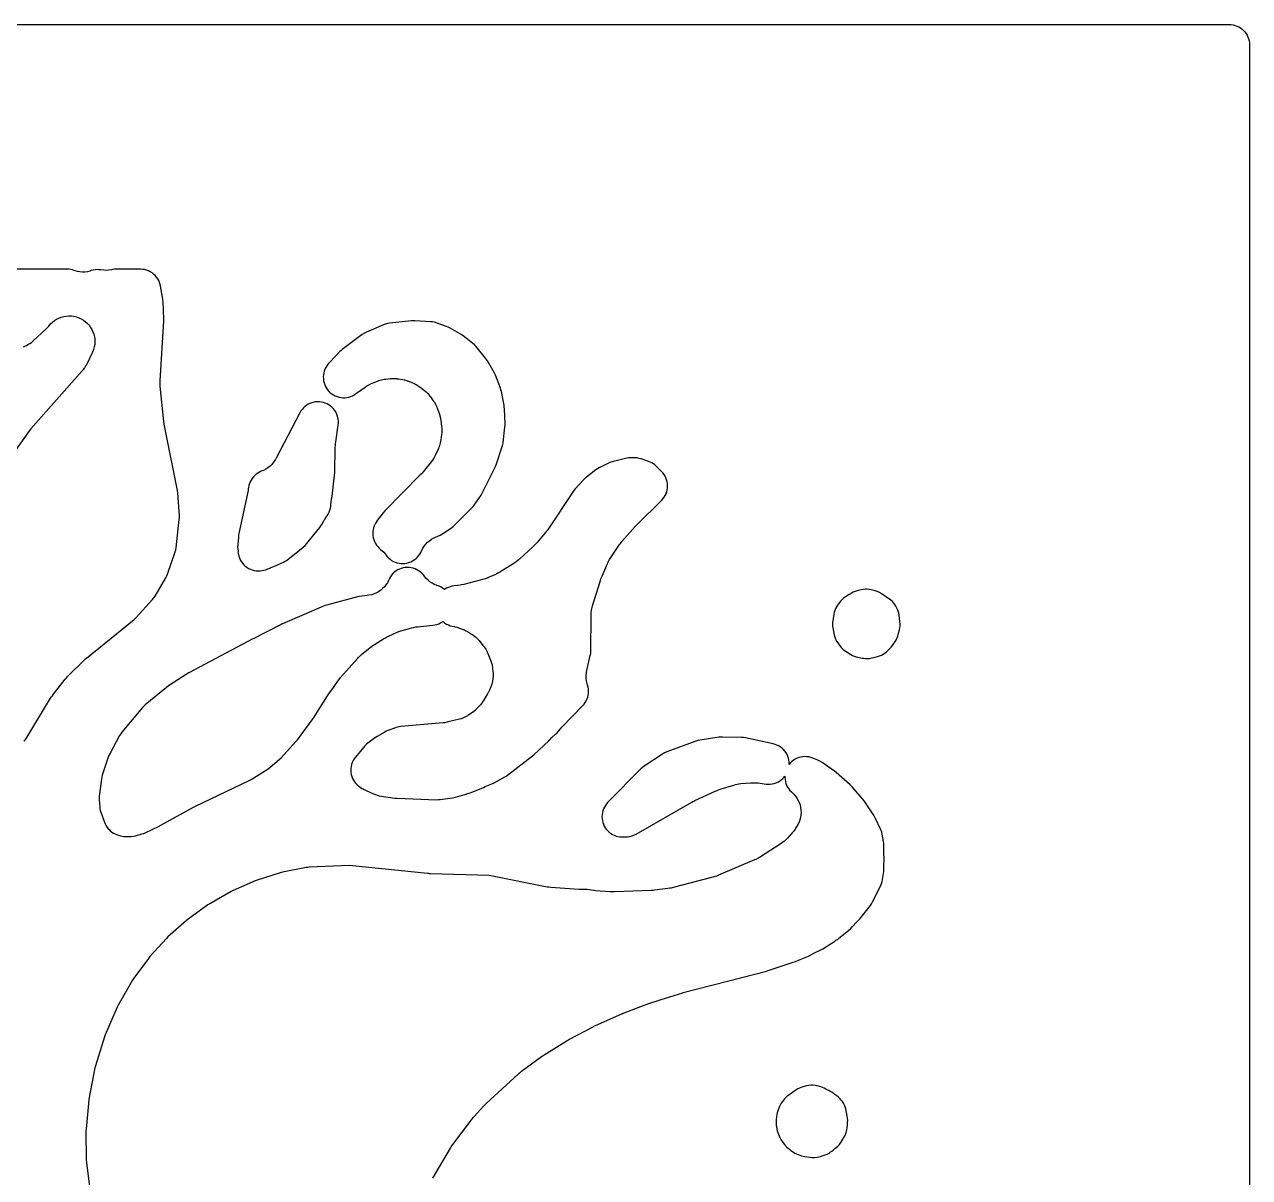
# Model space of a CAD drawing. Header units: millimetres. Extents: x 0 to 300, y 0 to 300.
# Drawn here: x 150 to 300.1, y 158.5 to 299.8 of the extents above; entities that cross this region are included whole.
import ezdxf

# ---------------------------------------------------------------- set-up
doc = ezdxf.new("R2010")
doc.units = ezdxf.units.MM
doc.layers.add('CUT', color=7, linetype='CONTINUOUS')

msp = doc.modelspace()

# ---------------------------------------------------------------- linework, layer by layer
at = {"layer": 'CUT'}
for points in [[(2.4114, 299.8475), (297.5886, 299.8475), (297.8947, 299.8324), (298.1371, 299.7965), (298.3748, 299.7369), (298.6056, 299.6544), (298.8271, 299.5496), (299.0373, 299.4236), (299.2341, 299.2776), (299.4156, 299.1131), (299.5802, 298.9315), (299.7262, 298.7347), (299.8521, 298.5245), (299.9569, 298.303), (300.0395, 298.0723), (300.099, 297.8346), (300.135, 297.5922), (300.15, 297.2861), (300.15, 2.4114)], [(149.9348, 211.9978), (150.1212, 212.212), (150.2821, 212.4459), (153.2023, 217.2543), (153.3256, 217.4443), (153.4133, 217.5707), (153.5479, 217.7529), (154.9882, 219.5836), (155.1402, 219.7647), (155.2472, 219.8844), (155.4104, 220.0556), (157.2557, 221.8739), (157.3856, 221.9959), (157.4758, 222.0767), (157.6113, 222.1925), (163.4326, 226.9284), (163.6955, 227.176), (165.701, 229.3581), (165.8715, 229.5649), (166.019, 229.7888), (167.3274, 232.0287), (167.4413, 232.2479), (167.533, 232.4772), (168.4642, 235.1865), (168.5385, 235.4483), (168.5839, 235.7165), (168.9766, 239.1682), (168.9919, 239.3909), (168.9872, 239.614), (168.8058, 242.3861), (168.7612, 242.7197), (167.1513, 250.6587), (167.1182, 250.8463), (167.0989, 250.9742), (167.0754, 251.1632), (166.6449, 255.5202), (166.6333, 255.6665), (166.6317, 255.6928), (166.6258, 255.9861), (166.6263, 256.0124), (166.632, 256.1591), (167.059, 263.506), (167.0614, 263.7465), (166.9815, 265.8395), (166.9464, 266.172), (166.6689, 267.7699), (166.619, 267.9951), (166.5485, 268.2146), (166.5465, 268.22), (166.4464, 268.4522), (166.3233, 268.6731), (166.1786, 268.8804), (166.0136, 269.0721), (165.8301, 269.2461), (165.63, 269.4007), (165.4153, 269.5342), (165.1882, 269.6454), (164.9511, 269.7331), (164.7062, 269.7964), (164.4563, 269.8347), (164.2037, 269.8475), (163.9892, 269.8475), (163.178, 269.8475), (161.2096, 269.8475), (160.9965, 269.8384), (160.785, 269.8111), (160.6492, 269.7817), (160.6492, 269.7819), (160.6471, 269.7815), (160.3159, 269.7285), (160.0105, 269.7097), (159.7047, 269.7207), (159.3119, 269.7734), (159.3116, 269.7711), (159.1703, 269.7899), (158.9212, 269.798), (158.6726, 269.7812), (158.4269, 269.7398), (158.1865, 269.6741), (157.9993, 269.6128), (157.7039, 269.5463), (157.4041, 269.5086), (157.1022, 269.4999), (156.8007, 269.5201), (156.5027, 269.5692), (156.2107, 269.6466), (156.0903, 269.6913), (155.879, 269.7592), (155.6624, 269.8081), (155.4424, 269.8376), (155.2206, 269.8475), (152.6884, 269.8475), (152.2256, 269.8475), (152.2189, 269.8475), (144.8446, 269.8475)], [(149.8897, 260.3493), (150.1297, 260.4613), (150.2252, 260.5188), (150.4173, 260.6065), (150.6545, 260.7306), (150.8771, 260.8793), (151.0825, 261.0509), (152.6307, 262.4922), (152.7879, 262.6522), (152.93, 262.8257), (152.9439, 262.8443), (152.9766, 262.8865), (153.2003, 263.1476), (153.4272, 263.3642), (153.6745, 263.5572), (153.9398, 263.7246), (154.2205, 263.8647), (154.5137, 263.9762), (154.8166, 264.0579), (155.1261, 264.109), (155.4392, 264.129), (155.7527, 264.1177), (156.0635, 264.0752), (156.3686, 264.002), (156.6648, 263.8987), (156.9492, 263.7665), (157.2191, 263.6066), (157.4717, 263.4205), (157.7045, 263.2103), (157.9152, 262.9778), (158.1017, 262.7256), (158.2621, 262.456), (158.3949, 262.1718), (158.4987, 261.8757), (158.5724, 261.5708), (158.6155, 261.2601), (158.6273, 260.9466), (158.6079, 260.6335), (158.5573, 260.3239), (158.4762, 260.0209), (158.3546, 259.6992), (158.3412, 259.6686), (158.2622, 259.499), (157.6215, 258.2098), (157.5453, 258.0645), (157.5311, 258.0388), (157.3737, 257.7815), (157.1945, 257.5388), (157.176, 257.516), (157.0701, 257.3907), (150.7835, 250.2777), (150.6164, 250.0667), (148.1311, 246.5566)], [(200.0667, 158.4489), (202.2076, 162.0991), (202.317, 162.2743), (202.3946, 162.3913), (202.5134, 162.5602), (204.773, 165.5909), (204.8949, 165.7456), (204.9804, 165.8485), (205.1102, 165.9967), (206.2967, 167.2813), (206.4016, 167.3904), (206.4744, 167.4631), (206.5836, 167.5678), (210.5186, 171.1923), (210.6714, 171.3256), (210.7776, 171.4133), (210.9374, 171.5381), (213.3711, 173.3356), (213.4888, 173.4191), (213.5698, 173.4743), (213.6906, 173.5532), (216.3877, 175.241), (216.5063, 175.3123), (216.5878, 175.3592), (216.7089, 175.426), (219.6903, 176.9986), (219.7976, 177.053), (219.8712, 177.0889), (219.9802, 177.1398), (223.2214, 178.592), (223.3278, 178.6377), (223.4006, 178.6676), (223.5083, 178.71), (226.3897, 179.7929), (228.019, 180.3475), (230.6847, 181.1693), (230.6849, 181.1693), (230.7017, 181.1736), (230.7174, 181.1777), (237.9065, 183.0348), (240.9433, 183.8083), (241.1554, 183.8725), (243.0933, 184.5538), (244.203, 184.8996), (244.4865, 185.0071), (244.8546, 185.173), (245.6942, 185.4682), (245.8957, 185.5491), (246.0895, 185.6471), (246.8309, 186.0637), (247.5343, 186.3806), (247.7024, 186.4641), (247.8637, 186.5599), (248.8601, 187.2036), (249.0825, 187.3285), (249.3047, 187.4692), (249.4527, 187.5864), (249.5508, 187.6498), (249.7883, 187.8239), (251.2263, 189.0141), (251.4853, 189.2618), (251.9815, 189.8097), (252.117, 189.9291), (252.2804, 190.0868), (252.4288, 190.2587), (253.6789, 191.8475), (253.831, 192.0633), (253.9594, 192.2939), (254.945, 194.3064), (255.0451, 194.5402), (255.1209, 194.783), (255.1717, 195.0322), (255.3211, 196.0202), (255.3422, 196.2071), (255.3492, 196.3951), (255.3489, 196.9844), (255.3757, 197.2594), (255.3867, 197.5631), (255.3608, 197.8658), (255.3485, 197.9497), (255.3479, 199.2286), (255.3371, 199.4599), (255.3049, 199.6893), (255.1303, 200.618), (255.0818, 200.8264), (255.0157, 201.0299), (254.9325, 201.227), (254.314, 202.5319), (254.145, 202.8328), (253.0994, 204.4262), (252.9029, 204.6868), (251.4338, 206.3913), (251.2036, 206.6253), (249.4993, 208.1445), (249.2807, 208.3185), (247.7512, 209.4018), (247.4995, 209.5585), (247.2311, 209.6843), (246.6206, 209.9274), (246.3865, 210.0074), (246.1456, 210.0639), (245.9004, 210.0964), (245.6531, 210.1044), (245.4063, 210.0879), (245.1623, 210.0472), (244.9235, 209.9825), (244.6923, 209.8945), (244.4709, 209.7842), (244.2615, 209.6525), (244.0661, 209.5007), (243.8867, 209.3304), (243.7297, 209.1485), (243.7308, 209.1641), (243.7247, 209.4108), (243.6942, 209.6556), (243.6397, 209.8963), (243.5618, 210.1304), (243.4612, 210.3557), (243.3389, 210.57), (243.196, 210.7712), (243.034, 210.9573), (242.8544, 211.1266), (242.6591, 211.2773), (242.4498, 211.408), (242.2287, 211.5175), (241.9978, 211.6046), (241.7595, 211.6685), (238.3728, 212.4002), (238.1363, 212.4395), (237.897, 212.456), (235.5371, 212.5052), (235.3275, 212.5008), (235.1191, 212.4788), (232.8019, 212.1361), (232.5491, 212.0852), (232.3029, 212.0086), (228.7117, 210.6844), (228.4468, 210.5689), (228.197, 210.4237), (225.9487, 208.9359), (225.7403, 208.7818), (225.5489, 208.607), (221.5025, 204.5064), (221.3409, 204.3259), (221.1975, 204.1306), (221.0736, 203.9223), (220.9706, 203.703), (220.8892, 203.4747), (220.8303, 203.2397), (220.7945, 203), (220.782, 202.758), (220.793, 202.5159), (220.8274, 202.2761), (220.8849, 202.0407), (220.9648, 201.8119), (221.0666, 201.592), (221.1892, 201.383), (221.3314, 201.1868), (221.4919, 201.0053), (221.6693, 200.8402), (221.8618, 200.693), (222.0677, 200.5652), (222.2849, 200.4579), (222.5115, 200.3721), (222.7454, 200.3087), (222.9843, 200.2682), (223.226, 200.2511), (223.4683, 200.2574), (223.9201, 200.2911), (224.1413, 200.3176), (224.3593, 200.3637), (224.5723, 200.429), (224.7787, 200.513), (224.9768, 200.6151), (231.7952, 204.5224), (231.9377, 204.6), (232.0356, 204.6506), (232.1814, 204.722), (234.6552, 205.868), (234.8858, 205.9656), (235.0444, 206.0266), (235.281, 206.1086), (236.9405, 206.6224), (237.1332, 206.6765), (237.1678, 206.6852), (237.5603, 206.7621), (237.5956, 206.7671), (237.7944, 206.7897), (239.0296, 206.8972), (239.2343, 206.9094), (239.2709, 206.9106), (239.6809, 206.9013), (239.7174, 206.8984), (239.9214, 206.877), (240.9023, 206.7467), (241.1482, 206.7263), (241.395, 206.7302), (241.6401, 206.7585), (241.8812, 206.8108), (242.116, 206.8866), (242.3422, 206.9852), (242.5576, 207.1055), (242.7601, 207.2466), (242.9477, 207.4069), (243.1185, 207.5849), (243.1999, 207.6885), (243.1968, 207.5294), (243.2165, 207.2828), (243.2605, 207.0394), (243.3282, 206.8015), (243.4192, 206.5714), (243.5325, 206.3515), (243.6669, 206.1439), (243.8213, 205.9505), (243.9939, 205.7733), (244.3005, 205.4885), (244.5022, 205.2594), (244.6819, 205.01), (244.8363, 204.7442), (244.9641, 204.4646), (245.064, 204.1739), (245.135, 203.8748), (245.1764, 203.5702), (245.1879, 203.263), (245.1694, 202.9562), (245.121, 202.6526), (245.0432, 202.3552), (244.9367, 202.0668), (244.7898, 201.7637), (244.774, 201.7349), (244.6822, 201.5763), (244.5566, 201.371), (244.4626, 201.2251), (244.4451, 201.1994), (244.2374, 200.9214), (244.2177, 200.8975), (244.1043, 200.766), (243.5064, 200.1038), (243.3924, 199.983), (243.3716, 199.9618), (243.1477, 199.7542), (242.9064, 199.5672), (242.8821, 199.5501), (242.7444, 199.4573), (240.0946, 197.7566), (239.9599, 197.6741), (239.9354, 197.6598), (239.6561, 197.5122), (239.6306, 197.5), (239.4865, 197.4351), (235.0581, 195.5523), (234.801, 195.454), (234.6243, 195.3937), (234.3607, 195.3145), (229.5074, 194.0484), (229.2707, 193.9948), (229.1089, 193.9636), (228.8693, 193.9254), (227.2399, 193.7195), (227.0733, 193.7022), (226.9599, 193.693), (226.7927, 193.6831), (222.2977, 193.5195), (222.0917, 193.5177), (221.9518, 193.5203), (221.746, 193.5298), (219.993, 193.6589), (219.81, 193.6769), (219.7774, 193.6809), (219.4379, 193.7397), (219.2115, 193.7905), (218.9679, 193.8204), (218.7226, 193.8264), (218.4952, 193.8095), (218.148, 193.8009), (218.115, 193.8017), (217.931, 193.8107), (214.5072, 194.0628), (214.2721, 194.0876), (214.1131, 194.1095), (213.88, 194.149), (207.3664, 195.4669), (207.1593, 195.4999), (206.9502, 195.5153), (199.7617, 195.7443), (199.6269, 195.751), (199.5354, 195.7572), (199.401, 195.7688), (190.1987, 196.7275), (189.8424, 196.7391), (184.9048, 196.547), (184.7116, 196.532), (184.5202, 196.502), (181.616, 195.9316), (181.3336, 195.8588), (178.516, 194.9542), (178.2826, 194.8662), (175.5586, 193.6808), (175.3193, 193.561), (172.7121, 192.0767), (172.4881, 191.9329), (170.0417, 190.1713), (169.839, 190.0088), (167.581, 187.9961), (167.3976, 187.8148), (165.3626, 185.5842), (165.1935, 185.3776), (163.4046, 182.9382), (163.2556, 182.7099), (161.4799, 179.6346), (161.3487, 179.3732), (159.8987, 176.0052), (159.8067, 175.7559), (158.7034, 172.1918), (158.6399, 171.9415), (157.9136, 168.2997), (157.8759, 168.0406), (157.5434, 164.4383), (157.5329, 164.1903), (157.5588, 160.6413), (157.58, 160.3338), (158.0129, 157.04)]]:
    msp.add_lwpolyline(points, dxfattribs=at)
for points in [[(194.8478, 256.442), (195.015, 256.4552), (195.045, 256.4569), (195.3533, 256.4606), (195.6607, 256.4368), (195.6905, 256.4331), (195.8565, 256.409), (196.3728, 256.322), (196.5365, 256.2906), (196.5656, 256.2844), (196.862, 256.2069), (197.1503, 256.1034), (197.1779, 256.0921), (197.3306, 256.0254), (197.8314, 255.7936), (197.9707, 255.7256), (197.9953, 255.7129), (198.2432, 255.5723), (198.4785, 255.4116), (198.5008, 255.395), (198.6231, 255.2999), (199.0739, 254.9342), (199.1995, 254.8277), (199.2215, 254.8081), (199.4389, 254.5976), (199.637, 254.3688), (199.6553, 254.3457), (199.7546, 254.2144), (200.103, 253.7323), (200.1956, 253.5982), (200.2116, 253.5738), (200.3653, 253.3168), (200.4961, 253.0474), (200.5077, 253.0206), (200.5691, 252.8698), (200.7907, 252.29), (200.8642, 252.0793), (200.8761, 252.0414), (200.9847, 251.6088), (200.9921, 251.5697), (201.027, 251.3493), (201.1261, 250.573), (201.1431, 250.4126), (201.1455, 250.3839), (201.1576, 250.0876), (201.1443, 249.7914), (201.1417, 249.7626), (201.1241, 249.6023), (201.0363, 248.9366), (201.0076, 248.7536), (201.0016, 248.721), (200.924, 248.3895), (200.8142, 248.0673), (200.8019, 248.0366), (200.7293, 247.8662), (200.3762, 247.0911), (200.3091, 246.9515), (200.2966, 246.9268), (200.1576, 246.6783), (199.9985, 246.4422), (199.9821, 246.4198), (199.8878, 246.297), (198.8615, 245.0155), (198.736, 244.867), (198.6482, 244.7683), (198.5153, 244.6265), (194.1588, 240.2139), (193.9541, 239.9789), (193.2418, 239.0501), (193.2365, 239.0437), (193.0904, 238.843), (192.965, 238.6289), (192.8613, 238.4033), (192.7806, 238.1686), (192.7235, 237.9271), (192.6906, 237.6811), (192.6824, 237.433), (192.6987, 237.1853), (192.7395, 236.9405), (192.8044, 236.701), (192.8927, 236.469), (193.0036, 236.247), (193.136, 236.037), (193.2885, 235.8412), (193.4597, 235.6615), (193.6479, 235.4996), (193.8021, 235.3798), (194.0273, 235.166), (194.2303, 234.931), (194.3011, 234.8305), (194.4512, 234.6381), (194.6194, 234.4613), (194.8039, 234.3017), (195.0032, 234.1608), (195.2153, 234.0401), (195.4381, 233.9406), (195.6695, 233.8633), (195.9074, 233.8089), (196.1494, 233.778), (196.3933, 233.7708), (196.6368, 233.7874), (196.8774, 233.8277), (197.113, 233.8913), (197.3413, 233.9775), (197.5601, 234.0856), (197.7673, 234.2144), (197.9609, 234.3629), (198.1392, 234.5295), (198.3004, 234.7128), (198.4429, 234.9108), (198.5654, 235.1218), (198.6668, 235.3438), (198.682, 235.3819), (198.8238, 235.6558), (198.9918, 235.9144), (199.1843, 236.1554), (199.3994, 236.3763), (199.6352, 236.5752), (199.8893, 236.7499), (200.1853, 236.9133), (200.2148, 236.9277), (200.3819, 237.0045), (200.9354, 237.2426), (201.1612, 237.3535), (201.3747, 237.4866), (202.3654, 238.1754), (202.5479, 238.3152), (202.7167, 238.4711), (204.8354, 240.6157), (204.9741, 240.7682), (205.0997, 240.9315), (205.9546, 242.1433), (206.0594, 242.3048), (206.1515, 242.4738), (207.7323, 245.6617), (207.8686, 245.9948), (208.5582, 248.1021), (208.6246, 248.346), (208.666, 248.5953), (208.8848, 250.5068), (208.8993, 250.6978), (208.8991, 250.8893), (208.8261, 252.7503), (208.8113, 252.9406), (208.7821, 253.1292), (208.4469, 254.8541), (208.3969, 255.0629), (208.3292, 255.2666), (207.7277, 256.8467), (207.6505, 257.0278), (207.5593, 257.2023), (206.744, 258.6221), (206.6338, 258.7967), (206.5097, 258.9617), (205.4734, 260.2262), (205.3142, 260.4027), (205.1389, 260.5632), (203.9276, 261.5713), (203.7614, 261.6982), (203.5852, 261.8108), (202.1553, 262.6423), (201.9476, 262.7504), (201.7306, 262.8386), (200.4769, 263.2811), (200.2536, 263.3483), (200.0251, 263.3945), (199.7932, 263.4192), (197.8496, 263.5346), (197.6389, 263.5382), (197.4287, 263.5241), (194.7243, 263.2273), (194.4828, 263.1888), (194.2463, 263.1269), (194.0169, 263.0422), (191.9231, 262.1499), (191.6548, 262.0161), (191.4046, 261.8511), (188.957, 260.0183), (188.7998, 259.8903), (188.6535, 259.75), (187.4135, 258.4605), (187.2769, 258.3062), (187.1535, 258.1412), (187.0652, 258.0124), (186.938, 257.806), (186.8313, 257.5881), (186.7462, 257.361), (186.6836, 257.1267), (186.644, 256.8875), (186.6277, 256.6455), (186.6349, 256.4031), (186.6656, 256.1625), (186.7195, 255.926), (186.796, 255.6959), (186.8945, 255.4742), (187.014, 255.2632), (187.1534, 255.0647), (187.3113, 254.8807), (187.4864, 254.7128), (187.6768, 254.5627), (187.881, 254.4317), (188.0968, 254.3211), (188.3224, 254.232), (188.5555, 254.1652), (188.794, 254.1212), (189.0357, 254.1006), (189.2782, 254.1035), (189.5193, 254.1298), (189.7567, 254.1794), (189.9882, 254.2518), (190.2115, 254.3463), (190.4247, 254.462), (190.6257, 254.5977), (190.7053, 254.6573), (191.7589, 255.41), (191.9457, 255.5352), (191.9797, 255.5565), (192.374, 255.7721), (192.4102, 255.7891), (192.6164, 255.8788), (193.252, 256.133), (193.4153, 256.1939), (193.4447, 256.2041), (193.752, 256.295), (194.0663, 256.3569), (194.0971, 256.3615), (194.2701, 256.3831)], [(178.4011, 244.7257), (178.2198, 244.5696), (178.0542, 244.3969), (177.9059, 244.2091), (177.7762, 244.0081), (177.6664, 243.7955), (177.5773, 243.5735), (177.5099, 243.3439), (177.4647, 243.1089), (177.4554, 243.0439), (177.4352, 242.9175), (177.4199, 242.8319), (177.3953, 242.7062), (176.2712, 237.4399), (176.2339, 237.216), (176.2171, 236.9896), (176.2028, 236.4884), (176.1873, 236.4143), (176.1562, 236.2183), (176.131, 235.9926), (176.1263, 235.7655), (176.1422, 235.5389), (176.1757, 235.3333), (176.1786, 235.1985), (176.2098, 234.9472), (176.2122, 234.9335), (176.2672, 234.6917), (176.3459, 234.4565), (176.4475, 234.2302), (176.5711, 234.0152), (176.7153, 233.8134), (176.8789, 233.6269), (177.0601, 233.4575), (177.2572, 233.307), (177.4682, 233.1767), (177.6911, 233.0679), (177.9237, 232.9818), (178.1637, 232.9191), (178.4087, 232.8806), (178.6563, 232.8665), (178.9041, 232.877), (179.1497, 232.912), (179.3022, 232.9415), (179.5767, 233.011), (179.8417, 233.1111), (180.1883, 233.2651), (180.1963, 233.2678), (180.4228, 233.356), (180.6341, 233.4631), (181.7526, 233.9599), (181.9397, 234.0525), (182.1185, 234.1604), (182.2876, 234.2829), (184.176, 235.7747), (184.3915, 235.9661), (184.5835, 236.181), (186.1944, 238.2079), (186.3166, 238.3754), (186.4244, 238.5525), (186.6394, 238.9407), (186.7338, 239.1018), (186.7514, 239.1301), (186.9466, 239.4123), (186.9472, 239.4129), (187.1028, 239.6161), (187.2368, 239.8341), (187.3478, 240.0646), (187.4347, 240.3053), (187.4965, 240.5536), (187.5326, 240.8069), (187.5394, 240.9794), (187.5406, 240.9794), (187.5407, 240.9815), (187.5703, 241.3214), (187.6334, 241.6567), (187.6434, 241.6982), (187.6553, 241.7502), (187.6655, 241.7971), (187.7045, 242.0279), (188.0167, 244.6059), (188.0344, 244.8627), (188.09, 248.035), (188.1025, 248.283), (188.1166, 248.451), (188.1456, 248.6977), (188.4524, 250.7276), (188.477, 250.9683), (188.4781, 251.2103), (188.4558, 251.4513), (188.4104, 251.689), (188.3422, 251.9212), (188.2518, 252.1457), (188.1402, 252.3604), (188.0083, 252.5633), (187.8575, 252.7525), (187.689, 252.9263), (187.5045, 253.0829), (187.3058, 253.221), (187.0946, 253.3392), (186.873, 253.4364), (186.6431, 253.5118), (186.4069, 253.5646), (186.1667, 253.5943), (185.9248, 253.6006), (185.6834, 253.5835), (185.4448, 253.5431), (185.2112, 253.4799), (184.9848, 253.3944), (184.7677, 253.2874), (184.5621, 253.1599), (184.3697, 253.0131), (184.1923, 252.8484), (184.0318, 252.6673), (183.8895, 252.4715), (183.7668, 252.2629), (180.8447, 246.6949), (180.7484, 246.5227), (180.7252, 246.4835), (180.5303, 246.1899), (180.3157, 245.9287), (180.0925, 245.7079), (179.8452, 245.5083), (179.579, 245.3347), (179.2967, 245.1889), (179.0224, 245.0808), (178.8043, 244.9824), (178.5966, 244.8637)], [(159.2482, 203.7278), (159.293, 203.5171), (159.3557, 203.3111), (159.7871, 202.0859), (159.8844, 201.8492), (160.0053, 201.6237), (160.1486, 201.4117), (160.3128, 201.2155), (160.3289, 201.1982), (160.5108, 201.0212), (160.7097, 200.8635), (160.9236, 200.7268), (161.0318, 200.6651), (161.2647, 200.5481), (161.5084, 200.4559), (161.7604, 200.3896), (161.9518, 200.3498), (162.1632, 200.3152), (162.3768, 200.2988), (162.591, 200.3008), (163.0683, 200.3257), (163.3416, 200.3551), (163.6101, 200.4143), (164.3997, 200.6346), (164.6003, 200.6998), (164.7948, 200.7817), (166.5007, 201.5867), (166.5273, 201.5994), (166.5321, 201.6018), (166.6426, 201.6589), (170.7112, 203.8946), (170.8048, 203.9443), (170.869, 203.9773), (170.9641, 204.0245), (177.541, 207.1683), (177.7998, 207.3113), (179.8517, 208.61), (180.1274, 208.8121), (181.2268, 209.7403), (181.4556, 209.9597), (183.2759, 211.9422), (183.4498, 212.1537), (185.3754, 214.7772), (185.3939, 214.8028), (185.3972, 214.8074), (185.4716, 214.9176), (187.1515, 217.5537), (187.4047, 217.9128), (187.7838, 218.4504), (188.121, 218.9286), (188.7396, 219.8058), (190.8581, 222.1722), (190.9555, 222.2769), (190.9733, 222.2953), (191.1797, 222.4933), (191.1989, 222.5103), (191.3077, 222.6032), (192.3553, 223.4644), (192.5502, 223.6142), (192.6857, 223.7114), (192.89, 223.8481), (194.0185, 224.5508), (194.2308, 224.6735), (194.3775, 224.752), (194.5973, 224.8606), (195.6903, 225.3567), (195.8266, 225.4154), (195.8512, 225.4254), (196.1303, 225.5263), (196.1556, 225.5343), (196.2979, 225.5764), (197.4809, 225.901), (197.6368, 225.9402), (197.6649, 225.9467), (197.9809, 226.0048), (198.0094, 226.0088), (198.169, 226.0277), (200.065, 226.2109), (200.309, 226.2467), (200.5482, 226.3063), (200.7804, 226.3893), (201.0033, 226.4946), (201.2148, 226.6215), (201.2806, 226.6704), (201.3409, 226.6154), (201.5364, 226.4696), (201.745, 226.3435), (201.965, 226.2383), (202.1942, 226.155), (202.4304, 226.0945), (202.7197, 226.0352), (202.7581, 226.0249), (202.9715, 225.9609), (203.6265, 225.7432), (203.7768, 225.6896), (203.8035, 225.6794), (203.9191, 225.6298), (204.0988, 225.5426), (204.1275, 225.5269), (204.2858, 225.4353), (204.7938, 225.1244), (204.9562, 225.0192), (204.9846, 224.9997), (205.1729, 224.8559), (205.3173, 224.7395), (205.5671, 224.4922), (205.5902, 224.4669), (205.7154, 224.3224), (206.1906, 223.7447), (206.3099, 223.5917), (206.3305, 223.5639), (206.5273, 223.2666), (206.6924, 222.9506), (206.7068, 222.9191), (206.7831, 222.7407), (207.1897, 221.7165), (207.2563, 221.535), (207.2674, 221.5023), (207.3145, 221.3351), (207.4118, 220.5299), (207.4298, 220.3414), (207.4321, 220.3077), (207.4388, 219.9597), (207.4104, 219.6129), (207.4059, 219.5793), (207.3762, 219.3923), (207.3689, 219.3529), (207.3301, 219.1917), (207.3204, 219.1591), (207.2618, 218.9777), (207.1106, 218.5478), (207.0418, 218.3671), (207.0287, 218.3352), (206.8636, 217.9856), (206.8472, 217.9552), (206.7514, 217.7873), (206.2676, 216.9883), (206.1531, 216.8107), (206.1318, 216.7796), (205.8738, 216.4452), (205.8491, 216.4167), (205.7064, 216.2609), (205.4206, 215.9662), (205.2868, 215.8349), (205.2623, 215.812), (204.9758, 215.5702), (204.9491, 215.55), (204.7971, 215.4401), (204.4789, 215.222), (204.3413, 215.132), (204.3163, 215.1165), (204.0529, 214.9681), (203.8017, 214.8542), (203.5165, 214.7541), (203.4883, 214.7456), (203.3299, 214.7014), (201.9464, 214.3481), (201.7989, 214.3136), (201.7723, 214.3079), (201.4737, 214.2569), (201.4468, 214.2534), (201.2962, 214.237), (196.1278, 213.779), (195.9108, 213.7502), (195.6972, 213.7025), (195.4885, 213.6362), (194.5365, 213.2875), (194.3467, 213.209), (194.1641, 213.1151), (193.2114, 212.5753), (192.9083, 212.3731), (191.9351, 211.6156), (191.726, 211.4334), (191.5384, 211.2292), (190.5612, 210.0389), (190.4118, 209.8372), (190.2835, 209.6215), (190.1774, 209.394), (190.0946, 209.157), (190.0361, 208.9129), (190.0023, 208.6642), (189.9936, 208.4134), (190.0102, 208.1629), (190.0517, 207.9154), (190.1179, 207.6733), (190.208, 207.439), (190.3211, 207.2149), (190.4562, 207.0034), (190.6118, 206.8064), (190.7863, 206.626), (190.9781, 206.464), (191.1851, 206.3221), (191.4053, 206.2017), (191.5057, 206.1532), (191.6154, 206.0892), (191.8037, 205.9995), (191.8947, 205.9651), (192.7812, 205.5366), (193.008, 205.4404), (193.2432, 205.3671), (193.4844, 205.3172), (195.38, 205.0219), (195.6782, 204.9936), (200.5198, 204.8257), (200.7331, 204.8274), (200.9454, 204.8473), (202.4645, 205.0552), (202.8115, 205.128), (203.9877, 205.4637), (204.2336, 205.5479), (204.4664, 205.6414), (204.6291, 205.6823), (204.8232, 205.7484), (205.9544, 206.1862), (206.2582, 206.3278), (206.4816, 206.4509), (207.2941, 206.7773), (207.5636, 206.9047), (208.8615, 207.6159), (209.0261, 207.7145), (209.1828, 207.8255), (212.2536, 210.1838), (212.4411, 210.3431), (214.2578, 212.047), (214.2748, 212.0631), (214.2778, 212.066), (214.3476, 212.1353), (214.6479, 212.4458), (215.0987, 212.8618), (215.2705, 213.0366), (215.8636, 213.7027), (218.4358, 216.3621), (218.5964, 216.5452), (218.7384, 216.7431), (218.8605, 216.9538), (218.9615, 217.1754), (219.0404, 217.4058), (219.0966, 217.6428), (219.1294, 217.8841), (219.1386, 218.1275), (219.1241, 218.3706), (219.086, 218.6112), (219.0247, 218.8469), (218.9506, 219.0834), (218.8857, 219.4057), (218.8549, 219.733), (218.8583, 220.0617), (218.8997, 220.4197), (218.9055, 220.4543), (218.9433, 220.6467), (219.3528, 222.4801), (219.3963, 222.7374), (219.4127, 222.9978), (219.4617, 227.51), (219.468, 227.6899), (219.4699, 227.722), (219.5052, 228.0508), (219.5718, 228.3747), (219.5798, 228.4059), (219.6286, 228.5791), (220.5919, 231.7065), (220.6599, 231.9068), (220.7098, 232.0415), (220.7889, 232.2376), (221.4691, 233.7955), (221.5361, 233.9405), (221.5486, 233.9662), (221.7009, 234.247), (221.7156, 234.2715), (221.8005, 234.4068), (222.7691, 235.8786), (222.9272, 236.1008), (223.0399, 236.2476), (223.2137, 236.4577), (224.847, 238.2918), (224.925, 238.3768), (224.9789, 238.4337), (225.0595, 238.5162), (228.0817, 241.5163), (228.2484, 241.699), (228.3962, 241.8972), (228.5237, 242.1091), (228.6296, 242.3325), (228.713, 242.5653), (228.7729, 242.8052), (228.8089, 243.0499), (228.8205, 243.2969), (228.8076, 243.5438), (228.7704, 243.7882), (228.7093, 244.0278), (228.6248, 244.2602), (228.5177, 244.4831), (228.3892, 244.6943), (228.2404, 244.8918), (228.0728, 245.0736), (227.4333, 245.7022), (227.2678, 245.8509), (227.0898, 245.9843), (226.9007, 246.1013), (226.7019, 246.2011), (226.495, 246.2829), (225.5892, 246.5948), (225.3461, 246.665), (225.0972, 246.7103), (224.8449, 246.7301), (224.4823, 246.7402), (224.2598, 246.7366), (224.0385, 246.7131), (223.8202, 246.67), (222.0208, 246.2312), (221.7522, 246.1495), (221.4944, 246.0382), (220.4269, 245.5041), (220.221, 245.3885), (220.0268, 245.2541), (218.8823, 244.3787), (218.7054, 244.23), (218.543, 244.0655), (217.4735, 242.8773), (217.2532, 242.5941), (214.1748, 237.9887), (214.0494, 237.8124), (213.9608, 237.6952), (213.8255, 237.5264), (212.7948, 236.3141), (212.6384, 236.1413), (212.5286, 236.0274), (212.3618, 235.8647), (210.6776, 234.3212), (210.5497, 234.2093), (210.5264, 234.1898), (210.2562, 233.9838), (210.2312, 233.9665), (210.0894, 233.873), (208.2596, 232.7244), (208.0362, 232.5946), (207.8816, 232.5119), (207.6498, 232.3978), (206.9589, 232.087), (206.8148, 232.0258), (206.7888, 232.0154), (206.4937, 231.9112), (206.4669, 231.903), (206.3163, 231.8602), (203.8379, 231.2123), (203.571, 231.1528), (203.3885, 231.1191), (203.1179, 231.0792), (202.6583, 231.0285), (202.4175, 230.99), (202.1816, 230.9282), (201.9529, 230.8438), (201.7334, 230.7374), (201.5254, 230.6102), (201.4756, 230.5726), (201.3913, 230.6475), (201.1918, 230.7924), (200.9789, 230.9169), (200.7549, 231.0198), (200.5218, 231.1001), (200.5181, 231.1012), (200.2318, 231.2158), (199.9581, 231.3579), (199.6996, 231.5261), (199.4589, 231.7189), (199.2381, 231.9343), (199.0396, 232.1702), (199.0107, 232.2122), (198.8617, 232.408), (198.6942, 232.5882), (198.5097, 232.751), (198.3102, 232.8949), (198.0975, 233.0185), (197.8736, 233.1206), (197.6408, 233.2002), (197.4013, 233.2565), (197.1574, 233.289), (196.9115, 233.2974), (196.666, 233.2816), (196.4232, 233.2417), (196.1856, 233.1782), (195.9553, 233.0916), (195.7346, 232.9827), (195.5257, 232.8528), (195.3306, 232.7029), (195.1512, 232.5345), (194.9892, 232.3494), (194.8462, 232.1492), (194.7235, 231.9359), (194.6224, 231.7116), (194.6188, 231.7025), (194.4774, 231.426), (194.3093, 231.1649), (194.1163, 230.9216), (193.9002, 230.6985), (193.6632, 230.4978), (193.4076, 230.3215), (193.1358, 230.1712), (192.8505, 230.0485), (192.5545, 229.9546), (192.2215, 229.8841), (192.1888, 229.8788), (192.0053, 229.854), (191.3446, 229.7811), (190.9862, 229.7149), (187.0188, 228.6777), (186.8375, 228.6229), (186.6609, 228.5545), (181.617, 226.3785), (181.5892, 226.3663), (181.5844, 226.3641), (181.4697, 226.3095), (178.0276, 224.5599), (177.9859, 224.5382), (170.1289, 220.3569), (169.952, 220.2533), (167.6437, 218.7703), (167.4038, 218.5952), (164.7955, 216.4429), (164.624, 216.2875), (164.4677, 216.117), (161.9357, 213.0848), (161.788, 212.8892), (161.6601, 212.6801), (160.4453, 210.4542), (160.347, 210.2533), (160.2671, 210.0444), (159.5342, 207.837), (159.4678, 207.5979), (159.4254, 207.3535), (159.1676, 205.2519), (159.1496, 205), (159.1571, 204.7476), (159.2218, 203.9415)], [(249.0809, 225.8758), (249.2497, 225.0276), (249.3175, 224.763), (249.4139, 224.5075), (249.5375, 224.2639), (249.6869, 224.0353), (249.9891, 223.624), (250.142, 223.4358), (250.3124, 223.2633), (250.4987, 223.1081), (250.6992, 222.9716), (251.287, 222.6121), (251.4907, 222.5001), (251.704, 222.4076), (251.9249, 222.3352), (252.1516, 222.2837), (252.5224, 222.2174), (252.6778, 222.1858), (252.6798, 222.1855), (252.7266, 222.1809), (252.8293, 222.1625), (253.096, 222.1295), (253.3647, 222.1253), (253.6322, 222.15), (253.8956, 222.2033), (254.5369, 222.3692), (254.7849, 222.4474), (255.0234, 222.5509), (255.2499, 222.6786), (255.4866, 222.8288), (255.6685, 222.9558), (255.8384, 223.0985), (255.9949, 223.2557), (256.1001, 223.3819), (256.2243, 223.5154), (256.3766, 223.7165), (256.5359, 223.9506), (256.6133, 224.0524), (256.7498, 224.2509), (256.8665, 224.4617), (256.8823, 224.4983), (256.9566, 224.6507), (257.0406, 224.8761), (257.1027, 225.1085), (257.123, 225.2312), (257.2401, 225.6631), (257.2929, 225.9047), (257.3215, 226.1504), (257.3258, 226.3977), (257.3056, 226.6442), (257.1961, 227.4738), (257.1542, 227.706), (257.0907, 227.9331), (257.006, 228.1533), (256.9009, 228.3645), (256.7938, 228.5565), (256.6713, 228.754), (256.531, 228.9393), (256.3741, 229.1107), (256.2019, 229.2668), (256.016, 229.4063), (255.7084, 229.6154), (255.5487, 229.7298), (255.3837, 229.8361), (255.0291, 230.0772), (254.7856, 230.2232), (254.5271, 230.3407), (254.257, 230.4281), (253.7972, 230.5485), (253.548, 230.6004), (253.2949, 230.6267), (253.0404, 230.627), (252.7872, 230.6016), (252.5379, 230.5505), (252.0561, 230.4259), (251.8183, 230.3516), (251.589, 230.2539), (251.3706, 230.134), (251.2996, 230.0902), (251.236, 230.057), (251.0695, 229.9604), (250.8887, 229.8447), (250.8381, 229.8059), (250.6081, 229.6641), (250.4058, 229.5254), (250.2181, 229.3675), (250.0468, 229.192), (249.8935, 229.0005), (249.6398, 228.6496), (249.5124, 228.4549), (249.4036, 228.2492), (249.3145, 228.0343), (249.2457, 227.812), (249.1978, 227.5843), (249.0649, 226.7632), (249.0392, 226.5417), (249.0332, 226.3188), (249.0472, 226.0962)], [(242.2308, 164.4466), (242.2746, 164.2336), (242.3368, 164.0252), (242.4169, 163.823), (242.5986, 163.4167), (242.7249, 163.1715), (242.8775, 162.9417), (243.152, 162.574), (243.292, 162.4027), (243.4467, 162.2445), (243.6148, 162.1005), (243.8139, 161.9447), (243.9424, 161.835), (244.0525, 161.758), (244.0636, 161.7494), (244.2407, 161.6228), (244.4282, 161.5122), (244.6246, 161.4183), (245.0191, 161.2502), (245.2264, 161.1726), (245.4397, 161.1136), (245.6574, 161.0737), (246.268, 160.9896), (246.5571, 160.9667), (246.8469, 160.9775), (247.1537, 161.0068), (247.368, 161.0366), (247.5789, 161.0849), (247.7849, 161.1513), (248.1486, 161.2861), (248.3853, 161.388), (248.6103, 161.5137), (248.8029, 161.6491), (248.9407, 161.7358), (249.1173, 161.8701), (249.2813, 162.0195), (249.2944, 162.0326), (249.4788, 162.177), (249.6918, 162.3641), (249.8822, 162.5742), (250.0476, 162.8045), (250.4237, 163.3963), (250.537, 163.5941), (250.6319, 163.8013), (250.7075, 164.0163), (250.7632, 164.2373), (250.7773, 164.3274), (250.7875, 164.367), (250.8243, 164.5997), (250.8671, 164.9877), (250.8792, 165.1925), (250.8847, 165.2418), (250.8998, 165.5104), (250.886, 165.779), (250.8434, 166.0447), (250.6545, 166.9187), (250.5908, 167.1559), (250.5042, 167.3858), (250.3954, 167.6061), (250.2656, 167.8146), (250.1159, 168.0094), (249.9478, 168.1886), (249.7863, 168.3445), (249.5627, 168.5364), (249.318, 168.7007), (249.2271, 168.7542), (249.1475, 168.8225), (248.9649, 168.9526), (248.7714, 169.0658), (248.5685, 169.1613), (248.4565, 169.208), (248.2159, 169.3497), (248.017, 169.455), (247.8094, 169.5421), (247.5949, 169.6101), (247.1484, 169.7298), (246.8954, 169.7838), (246.6382, 169.8114), (246.3796, 169.8122), (246.1222, 169.7863), (245.8689, 169.7339), (245.3847, 169.6074), (245.1784, 169.5439), (244.9784, 169.4628), (244.7861, 169.3647), (244.603, 169.2505), (243.6843, 168.6205), (243.4955, 168.4775), (243.3211, 168.3172), (243.1627, 168.1411), (242.9073, 167.8288), (242.7523, 167.6174), (242.6202, 167.391), (242.5126, 167.1519), (242.326, 166.672), (242.2528, 166.4543), (242.1998, 166.2308), (242.1675, 166.0034), (242.1283, 165.5908), (242.1171, 165.3792), (242.124, 165.1674), (242.1487, 164.957)]]:
    msp.add_lwpolyline(points, close=True, dxfattribs=at)

doc.saveas('drawing.dxf')
